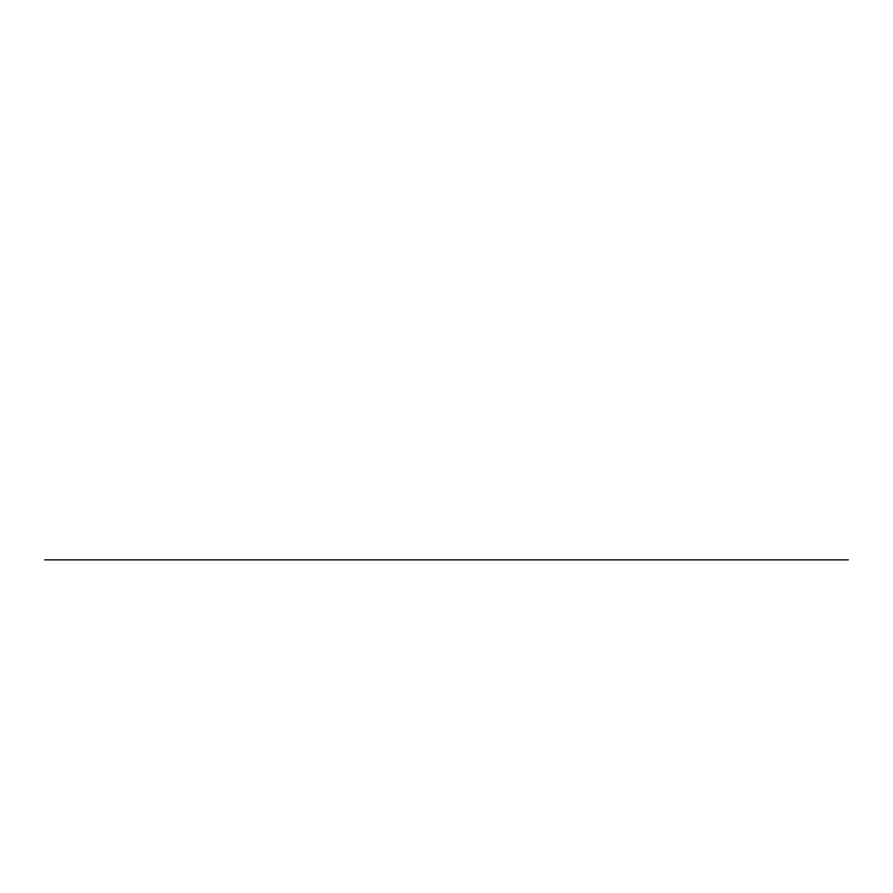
<?xml version="1.0" encoding="UTF-8"?>
<svg xmlns="http://www.w3.org/2000/svg" width="893" height="893" viewBox="0 0 893 893"><rect width="100%" height="100%" fill="white"/><g stroke="black" fill="none" stroke-linecap="round" stroke-linejoin="round"><path stroke-width="1.34" d="M44.65 559.866L848.35 559.866"/></g></svg>
